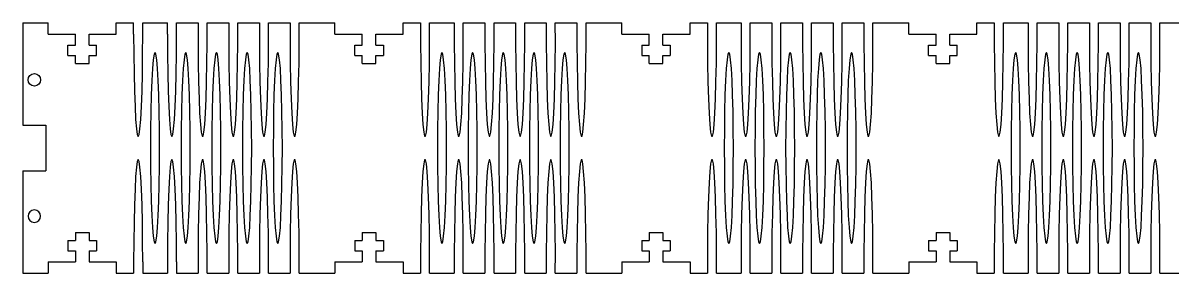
# Model space of a CAD drawing. Extents: x -3.8 to 21.7, y 14.6 to 17.3.
# Drawn here: x -3.8 to 8.82, y 14.56 to 17.31 of the extents above; entities that cross this region are included whole.
import ezdxf

# ---------------------------------------------------------------- set-up
doc = ezdxf.new("R2010")
doc.units = 0
doc.layers.add('VISIBLE', color=7, linetype='CONTINUOUS')

msp = doc.modelspace()

# ---------------------------------------------------------------- linework, layer by layer
at = {"layer": 'VISIBLE'}
for p, q in [((-3.797, 17.312, 0.125), (-3.522, 17.312, 0.125)), ((-3.797, 17.312, 0.125), (-3.797, 16.187, 0.125)), ((-3.522, 17.187, 0.125), (-3.522, 17.312, 0.125)), ((-2.772, 17.312, 0.125), (-2.582, 17.312, 0.125)), ((-2.772, 17.187, 0.125), (-2.772, 17.312, 0.125)), ((-2.582, 17.187, 0.125), (-2.582, 17.312, 0.125)), ((-2.482, 17.312, 0.125), (-2.212, 17.312, 0.125)), ((-2.482, 17.187, 0.125), (-2.482, 17.312, 0.125)), ((-2.212, 17.187, 0.125), (-2.212, 17.312, 0.125)), ((-2.112, 17.312, 0.125), (-1.875, 17.312, 0.125)), ((-2.112, 17.187, 0.125), (-2.112, 17.312, 0.125)), ((-1.775, 17.312, 0.125), (-1.538, 17.312, 0.125)), ((-1.438, 17.312, 0.125), (-1.201, 17.312, 0.125)), ((-1.102, 17.312, 0.125), (-0.864, 17.312, 0.125)), ((-0.765, 17.312, 0.125), (-0.372, 17.312, 0.125)), ((-0.372, 17.187, 0.125), (-0.372, 17.312, 0.125)), ((0.378, 17.312, 0.125), (0.568, 17.312, 0.125)), ((0.378, 17.187, 0.125), (0.378, 17.312, 0.125)), ((0.668, 17.312, 0.125), (0.938, 17.312, 0.125)), ((1.038, 17.312, 0.125), (1.275, 17.312, 0.125)), ((1.375, 17.312, 0.125), (1.612, 17.312, 0.125)), ((1.712, 17.312, 0.125), (1.949, 17.312, 0.125)), ((2.048, 17.312, 0.125), (2.286, 17.312, 0.125)), ((2.385, 17.312, 0.125), (2.778, 17.312, 0.125)), ((2.778, 17.187, 0.125), (2.778, 17.312, 0.125)), ((3.528, 17.312, 0.125), (3.718, 17.312, 0.125)), ((3.528, 17.187, 0.125), (3.528, 17.312, 0.125)), ((3.818, 17.312, 0.125), (4.088, 17.312, 0.125)), ((4.188, 17.312, 0.125), (4.425, 17.312, 0.125)), ((4.525, 17.312, 0.125), (4.762, 17.312, 0.125)), ((4.862, 17.312, 0.125), (5.099, 17.312, 0.125)), ((5.198, 17.312, 0.125), (5.436, 17.312, 0.125)), ((5.535, 17.312, 0.125), (5.928, 17.312, 0.125)), ((5.928, 17.187, 0.125), (5.928, 17.312, 0.125)), ((6.678, 17.312, 0.125), (6.868, 17.312, 0.125)), ((6.678, 17.187, 0.125), (6.678, 17.312, 0.125)), ((6.968, 17.312, 0.125), (7.238, 17.312, 0.125)), ((7.338, 17.312, 0.125), (7.575, 17.312, 0.125)), ((7.675, 17.312, 0.125), (7.912, 17.312, 0.125)), ((8.012, 17.312, 0.125), (8.249, 17.312, 0.125)), ((8.348, 17.312, 0.125), (8.586, 17.312, 0.125)), ((8.685, 17.312, 0.125), (9.078, 17.312, 0.125)), ((-3.522, 17.187, 0.125), (-3.222, 17.187, 0.125)), ((-3.222, 17.067, 0.125), (-3.222, 17.187, 0.125)), ((-3.072, 17.187, 0.125), (-2.772, 17.187, 0.125)), ((-3.072, 17.067, 0.125), (-3.072, 17.187, 0.125)), ((-0.372, 17.187, 0.125), (-0.072, 17.187, 0.125)), ((-0.072, 17.067, 0.125), (-0.072, 17.187, 0.125)), ((0.078, 17.187, 0.125), (0.378, 17.187, 0.125)), ((0.078, 17.067, 0.125), (0.078, 17.187, 0.125)), ((2.778, 17.187, 0.125), (3.078, 17.187, 0.125)), ((3.078, 17.067, 0.125), (3.078, 17.187, 0.125)), ((3.228, 17.187, 0.125), (3.528, 17.187, 0.125)), ((3.228, 17.067, 0.125), (3.228, 17.187, 0.125)), ((5.928, 17.187, 0.125), (6.228, 17.187, 0.125)), ((6.228, 17.067, 0.125), (6.228, 17.187, 0.125)), ((6.378, 17.187, 0.125), (6.678, 17.187, 0.125)), ((6.378, 17.067, 0.125), (6.378, 17.187, 0.125)), ((-3.303, 16.953, 0.125), (-3.303, 17.067, 0.125)), ((-3.303, 17.067, 0.125), (-3.222, 17.067, 0.125)), ((-3.072, 17.067, 0.125), (-2.99, 17.067, 0.125)), ((-2.99, 16.953, 0.125), (-2.99, 17.067, 0.125)), ((-0.153, 16.953, 0.125), (-0.153, 17.067, 0.125)), ((-0.153, 17.067, 0.125), (-0.072, 17.067, 0.125)), ((0.078, 17.067, 0.125), (0.16, 17.067, 0.125)), ((0.16, 17.067, 0.125), (0.16, 16.953, 0.125)), ((2.997, 17.067, 0.125), (2.997, 16.953, 0.125)), ((2.997, 17.067, 0.125), (3.078, 17.067, 0.125)), ((3.228, 17.067, 0.125), (3.31, 17.067, 0.125)), ((3.31, 17.067, 0.125), (3.31, 16.953, 0.125)), ((6.147, 16.953, 0.125), (6.147, 17.067, 0.125)), ((6.147, 17.067, 0.125), (6.228, 17.067, 0.125)), ((6.378, 17.067, 0.125), (6.46, 17.067, 0.125)), ((6.46, 16.953, 0.125), (6.46, 17.067, 0.125)), ((-3.303, 16.953, 0.125), (-3.222, 16.953, 0.125)), ((-3.222, 16.868, 0.125), (-3.222, 16.953, 0.125)), ((-3.072, 16.953, 0.125), (-2.99, 16.953, 0.125)), ((-3.072, 16.868, 0.125), (-3.072, 16.953, 0.125)), ((-0.153, 16.953, 0.125), (-0.072, 16.953, 0.125)), ((-0.072, 16.868, 0.125), (-0.072, 16.953, 0.125)), ((0.078, 16.953, 0.125), (0.16, 16.953, 0.125)), ((0.078, 16.868, 0.125), (0.078, 16.953, 0.125)), ((2.997, 16.953, 0.125), (3.078, 16.953, 0.125)), ((3.078, 16.868, 0.125), (3.078, 16.953, 0.125)), ((3.228, 16.953, 0.125), (3.31, 16.953, 0.125)), ((3.228, 16.868, 0.125), (3.228, 16.953, 0.125)), ((6.147, 16.953, 0.125), (6.228, 16.953, 0.125)), ((6.228, 16.868, 0.125), (6.228, 16.953, 0.125)), ((6.378, 16.953, 0.125), (6.46, 16.953, 0.125)), ((6.378, 16.868, 0.125), (6.378, 16.953, 0.125)), ((-3.222, 16.868, 0.125), (-3.072, 16.868, 0.125)), ((-0.072, 16.868, 0.125), (0.078, 16.868, 0.125)), ((3.078, 16.868, 0.125), (3.228, 16.868, 0.125)), ((6.228, 16.868, 0.125), (6.378, 16.868, 0.125)), ((-3.797, 16.187, 0.125), (-3.547, 16.187, 0.125)), ((-3.547, 16.187, 0.125), (-3.547, 15.687, 0.125)), ((-3.797, 15.687, 0.125), (-3.547, 15.687, 0.125)), ((-3.797, 15.687, 0.125), (-3.797, 14.562, 0.125)), ((-3.303, 14.921, 0.125), (-3.303, 14.807, 0.125)), ((-3.303, 14.921, 0.125), (-3.222, 14.921, 0.125)), ((-3.222, 15.007, 0.125), (-3.222, 14.921, 0.125)), ((-3.222, 15.007, 0.125), (-3.072, 15.007, 0.125)), ((-3.072, 15.007, 0.125), (-3.072, 14.921, 0.125)), ((-3.072, 14.921, 0.125), (-2.99, 14.921, 0.125)), ((-2.99, 14.921, 0.125), (-2.99, 14.807, 0.125)), ((-0.153, 14.921, 0.125), (-0.153, 14.807, 0.125)), ((-0.153, 14.921, 0.125), (-0.072, 14.921, 0.125)), ((-0.072, 15.007, 0.125), (-0.072, 14.921, 0.125)), ((-0.072, 15.007, 0.125), (0.078, 15.007, 0.125)), ((0.078, 15.007, 0.125), (0.078, 14.921, 0.125)), ((0.078, 14.921, 0.125), (0.16, 14.921, 0.125)), ((0.16, 14.921, 0.125), (0.16, 14.807, 0.125)), ((2.997, 14.921, 0.125), (2.997, 14.807, 0.125)), ((2.997, 14.921, 0.125), (3.078, 14.921, 0.125)), ((3.078, 15.007, 0.125), (3.078, 14.921, 0.125)), ((3.078, 15.007, 0.125), (3.228, 15.007, 0.125)), ((3.228, 15.007, 0.125), (3.228, 14.921, 0.125)), ((3.228, 14.921, 0.125), (3.31, 14.921, 0.125)), ((3.31, 14.921, 0.125), (3.31, 14.807, 0.125)), ((6.147, 14.921, 0.125), (6.147, 14.807, 0.125)), ((6.147, 14.921, 0.125), (6.228, 14.921, 0.125)), ((6.228, 15.007, 0.125), (6.228, 14.921, 0.125)), ((6.228, 15.007, 0.125), (6.378, 15.007, 0.125)), ((6.378, 15.007, 0.125), (6.378, 14.921, 0.125)), ((6.378, 14.921, 0.125), (6.46, 14.921, 0.125)), ((6.46, 14.921, 0.125), (6.46, 14.807, 0.125)), ((-3.303, 14.807, 0.125), (-3.222, 14.807, 0.125)), ((-3.222, 14.807, 0.125), (-3.222, 14.687, 0.125)), ((-3.072, 14.807, 0.125), (-2.99, 14.807, 0.125)), ((-3.072, 14.807, 0.125), (-3.072, 14.687, 0.125)), ((-0.153, 14.807, 0.125), (-0.072, 14.807, 0.125)), ((-0.072, 14.807, 0.125), (-0.072, 14.687, 0.125)), ((0.078, 14.807, 0.125), (0.16, 14.807, 0.125)), ((0.078, 14.807, 0.125), (0.078, 14.687, 0.125)), ((2.997, 14.807, 0.125), (3.078, 14.807, 0.125)), ((3.078, 14.807, 0.125), (3.078, 14.687, 0.125)), ((3.228, 14.807, 0.125), (3.31, 14.807, 0.125)), ((3.228, 14.807, 0.125), (3.228, 14.687, 0.125)), ((6.147, 14.807, 0.125), (6.228, 14.807, 0.125)), ((6.228, 14.807, 0.125), (6.228, 14.687, 0.125)), ((6.378, 14.807, 0.125), (6.46, 14.807, 0.125)), ((6.378, 14.807, 0.125), (6.378, 14.687, 0.125)), ((-3.522, 14.687, 0.125), (-3.522, 14.562, 0.125)), ((-3.522, 14.687, 0.125), (-3.222, 14.687, 0.125)), ((-3.072, 14.687, 0.125), (-2.772, 14.687, 0.125)), ((-2.772, 14.687, 0.125), (-2.772, 14.562, 0.125)), ((-2.582, 14.687, 0.125), (-2.582, 14.562, 0.125)), ((-2.482, 14.687, 0.125), (-2.482, 14.562, 0.125)), ((-2.212, 14.687, 0.125), (-2.212, 14.562, 0.125)), ((-2.112, 14.687, 0.125), (-2.112, 14.562, 0.125)), ((-0.372, 14.687, 0.125), (-0.372, 14.562, 0.125)), ((-0.372, 14.687, 0.125), (-0.072, 14.687, 0.125)), ((0.078, 14.687, 0.125), (0.378, 14.687, 0.125)), ((0.378, 14.687, 0.125), (0.378, 14.562, 0.125)), ((2.778, 14.687, 0.125), (2.778, 14.562, 0.125)), ((2.778, 14.687, 0.125), (3.078, 14.687, 0.125)), ((3.228, 14.687, 0.125), (3.528, 14.687, 0.125)), ((3.528, 14.687, 0.125), (3.528, 14.562, 0.125)), ((5.928, 14.687, 0.125), (5.928, 14.562, 0.125)), ((5.928, 14.687, 0.125), (6.228, 14.687, 0.125)), ((6.378, 14.687, 0.125), (6.678, 14.687, 0.125)), ((6.678, 14.687, 0.125), (6.678, 14.562, 0.125)), ((-3.797, 14.562, 0.125), (-3.522, 14.562, 0.125)), ((-2.772, 14.562, 0.125), (-2.582, 14.562, 0.125)), ((-2.482, 14.562, 0.125), (-2.212, 14.562, 0.125)), ((-2.112, 14.562, 0.125), (-1.875, 14.562, 0.125)), ((-1.775, 14.562, 0.125), (-1.538, 14.562, 0.125)), ((-1.438, 14.562, 0.125), (-1.201, 14.562, 0.125)), ((-1.102, 14.562, 0.125), (-0.864, 14.562, 0.125)), ((-0.765, 14.562, 0.125), (-0.372, 14.562, 0.125)), ((0.378, 14.562, 0.125), (0.568, 14.562, 0.125)), ((0.668, 14.562, 0.125), (0.938, 14.562, 0.125)), ((1.038, 14.562, 0.125), (1.275, 14.562, 0.125)), ((1.375, 14.562, 0.125), (1.612, 14.562, 0.125)), ((1.712, 14.562, 0.125), (1.949, 14.562, 0.125)), ((2.048, 14.562, 0.125), (2.286, 14.562, 0.125)), ((2.385, 14.562, 0.125), (2.778, 14.562, 0.125)), ((3.528, 14.562, 0.125), (3.718, 14.562, 0.125)), ((3.818, 14.562, 0.125), (4.088, 14.562, 0.125)), ((4.188, 14.562, 0.125), (4.425, 14.562, 0.125)), ((4.525, 14.562, 0.125), (4.762, 14.562, 0.125)), ((4.862, 14.562, 0.125), (5.099, 14.562, 0.125)), ((5.198, 14.562, 0.125), (5.436, 14.562, 0.125)), ((5.535, 14.562, 0.125), (5.928, 14.562, 0.125)), ((6.678, 14.562, 0.125), (6.868, 14.562, 0.125)), ((6.968, 14.562, 0.125), (7.238, 14.562, 0.125)), ((7.338, 14.562, 0.125), (7.575, 14.562, 0.125)), ((7.675, 14.562, 0.125), (7.912, 14.562, 0.125)), ((8.012, 14.562, 0.125), (8.249, 14.562, 0.125)), ((8.348, 14.562, 0.125), (8.586, 14.562, 0.125)), ((8.685, 14.562, 0.125), (9.078, 14.562, 0.125))]:
    msp.add_line(p, q, dxfattribs=at)
for points in [[(-1.875, 17.312), (-1.875, 17.09), (-1.873, 16.871), (-1.869, 16.665), (-1.864, 16.479), (-1.857, 16.321), (-1.849, 16.197), (-1.84, 16.111), (-1.83, 16.068), (-1.82, 16.068), (-1.81, 16.111), (-1.801, 16.197), (-1.793, 16.321), (-1.786, 16.479), (-1.781, 16.665), (-1.777, 16.871), (-1.775, 17.09), (-1.775, 17.312)], [(-1.538, 17.312), (-1.538, 17.09), (-1.536, 16.871), (-1.532, 16.665), (-1.527, 16.479), (-1.52, 16.321), (-1.512, 16.197), (-1.503, 16.111), (-1.493, 16.068), (-1.483, 16.068), (-1.473, 16.111), (-1.464, 16.197), (-1.456, 16.321), (-1.449, 16.479), (-1.444, 16.665), (-1.44, 16.871), (-1.438, 17.09), (-1.438, 17.312)], [(-1.201, 17.312), (-1.201, 17.09), (-1.199, 16.871), (-1.195, 16.665), (-1.19, 16.479), (-1.183, 16.321), (-1.175, 16.197), (-1.166, 16.111), (-1.156, 16.068), (-1.146, 16.068), (-1.137, 16.111), (-1.127, 16.197), (-1.119, 16.321), (-1.112, 16.479), (-1.107, 16.665), (-1.103, 16.871), (-1.101, 17.09), (-1.102, 17.312)], [(-0.864, 17.312), (-0.864, 17.09), (-0.862, 16.871), (-0.859, 16.665), (-0.853, 16.479), (-0.846, 16.321), (-0.838, 16.197), (-0.829, 16.111), (-0.819, 16.068), (-0.809, 16.068), (-0.8, 16.111), (-0.791, 16.197), (-0.782, 16.321), (-0.775, 16.479), (-0.77, 16.665), (-0.766, 16.871), (-0.764, 17.09), (-0.765, 17.312)], [(0.568, 17.312), (0.568, 17.09), (0.57, 16.871), (0.574, 16.665), (0.579, 16.479), (0.586, 16.321), (0.594, 16.197), (0.603, 16.111), (0.613, 16.068), (0.623, 16.068), (0.633, 16.111), (0.642, 16.197), (0.65, 16.321), (0.657, 16.479), (0.662, 16.665), (0.666, 16.871), (0.668, 17.09), (0.668, 17.312)], [(0.938, 17.312), (0.938, 17.09), (0.94, 16.871), (0.944, 16.665), (0.949, 16.479), (0.956, 16.321), (0.964, 16.197), (0.973, 16.111), (0.983, 16.068), (0.993, 16.068), (1.003, 16.111), (1.012, 16.197), (1.02, 16.321), (1.027, 16.479), (1.032, 16.665), (1.036, 16.871), (1.038, 17.09), (1.038, 17.312)], [(1.275, 17.312), (1.275, 17.09), (1.277, 16.871), (1.281, 16.665), (1.286, 16.479), (1.293, 16.321), (1.301, 16.197), (1.31, 16.111), (1.32, 16.068), (1.33, 16.068), (1.34, 16.111), (1.349, 16.197), (1.357, 16.321), (1.364, 16.479), (1.369, 16.665), (1.373, 16.871), (1.375, 17.09), (1.375, 17.312)], [(1.612, 17.312), (1.612, 17.09), (1.614, 16.871), (1.618, 16.665), (1.623, 16.479), (1.63, 16.321), (1.638, 16.197), (1.647, 16.111), (1.657, 16.068), (1.667, 16.068), (1.677, 16.111), (1.686, 16.197), (1.694, 16.321), (1.701, 16.479), (1.706, 16.665), (1.71, 16.871), (1.712, 17.09), (1.712, 17.312)], [(1.949, 17.312), (1.949, 17.09), (1.951, 16.871), (1.955, 16.665), (1.96, 16.479), (1.967, 16.321), (1.975, 16.197), (1.984, 16.111), (1.994, 16.068), (2.004, 16.068), (2.013, 16.111), (2.023, 16.197), (2.031, 16.321), (2.038, 16.479), (2.043, 16.665), (2.047, 16.871), (2.049, 17.09), (2.048, 17.312)], [(2.286, 17.312), (2.286, 17.09), (2.288, 16.871), (2.291, 16.665), (2.297, 16.479), (2.304, 16.321), (2.312, 16.197), (2.321, 16.111), (2.331, 16.068), (2.341, 16.068), (2.35, 16.111), (2.359, 16.197), (2.368, 16.321), (2.375, 16.479), (2.38, 16.665), (2.384, 16.871), (2.386, 17.09), (2.385, 17.312)], [(3.718, 17.312), (3.718, 17.09), (3.72, 16.871), (3.724, 16.665), (3.729, 16.479), (3.736, 16.321), (3.744, 16.197), (3.753, 16.111), (3.763, 16.068), (3.773, 16.068), (3.783, 16.111), (3.792, 16.197), (3.8, 16.321), (3.807, 16.479), (3.812, 16.665), (3.816, 16.871), (3.818, 17.09), (3.818, 17.312)], [(4.088, 17.312), (4.088, 17.09), (4.09, 16.871), (4.094, 16.665), (4.099, 16.479), (4.106, 16.321), (4.114, 16.197), (4.123, 16.111), (4.133, 16.068), (4.143, 16.068), (4.153, 16.111), (4.162, 16.197), (4.17, 16.321), (4.177, 16.479), (4.182, 16.665), (4.186, 16.871), (4.188, 17.09), (4.188, 17.312)], [(4.425, 17.312), (4.425, 17.09), (4.427, 16.871), (4.431, 16.665), (4.436, 16.479), (4.443, 16.321), (4.451, 16.197), (4.46, 16.111), (4.47, 16.068), (4.48, 16.068), (4.49, 16.111), (4.499, 16.197), (4.507, 16.321), (4.514, 16.479), (4.519, 16.665), (4.523, 16.871), (4.525, 17.09), (4.525, 17.312)], [(4.762, 17.312), (4.762, 17.09), (4.764, 16.871), (4.768, 16.665), (4.773, 16.479), (4.78, 16.321), (4.788, 16.197), (4.797, 16.111), (4.807, 16.068), (4.817, 16.068), (4.827, 16.111), (4.836, 16.197), (4.844, 16.321), (4.851, 16.479), (4.856, 16.665), (4.86, 16.871), (4.862, 17.09), (4.862, 17.312)], [(5.099, 17.312), (5.099, 17.09), (5.101, 16.871), (5.105, 16.665), (5.11, 16.479), (5.117, 16.321), (5.125, 16.197), (5.134, 16.111), (5.144, 16.068), (5.154, 16.068), (5.163, 16.111), (5.173, 16.197), (5.181, 16.321), (5.188, 16.479), (5.193, 16.665), (5.197, 16.871), (5.199, 17.09), (5.198, 17.312)], [(5.436, 17.312), (5.436, 17.09), (5.438, 16.871), (5.441, 16.665), (5.447, 16.479), (5.454, 16.321), (5.462, 16.197), (5.471, 16.111), (5.481, 16.068), (5.491, 16.068), (5.5, 16.111), (5.509, 16.197), (5.518, 16.321), (5.525, 16.479), (5.53, 16.665), (5.534, 16.871), (5.536, 17.09), (5.535, 17.312)], [(6.868, 17.312), (6.868, 17.09), (6.87, 16.871), (6.874, 16.665), (6.879, 16.479), (6.886, 16.321), (6.894, 16.197), (6.903, 16.111), (6.913, 16.068), (6.923, 16.068), (6.933, 16.111), (6.942, 16.197), (6.95, 16.321), (6.957, 16.479), (6.962, 16.665), (6.966, 16.871), (6.968, 17.09), (6.968, 17.312)], [(7.238, 17.312), (7.238, 17.09), (7.24, 16.871), (7.244, 16.665), (7.249, 16.479), (7.256, 16.321), (7.264, 16.197), (7.273, 16.111), (7.283, 16.068), (7.293, 16.068), (7.303, 16.111), (7.312, 16.197), (7.32, 16.321), (7.327, 16.479), (7.332, 16.665), (7.336, 16.871), (7.338, 17.09), (7.338, 17.312)], [(7.575, 17.312), (7.575, 17.09), (7.577, 16.871), (7.581, 16.665), (7.586, 16.479), (7.593, 16.321), (7.601, 16.197), (7.61, 16.111), (7.62, 16.068), (7.63, 16.068), (7.64, 16.111), (7.649, 16.197), (7.657, 16.321), (7.664, 16.479), (7.669, 16.665), (7.673, 16.871), (7.675, 17.09), (7.675, 17.312)], [(7.912, 17.312), (7.912, 17.09), (7.914, 16.871), (7.918, 16.665), (7.923, 16.479), (7.93, 16.321), (7.938, 16.197), (7.947, 16.111), (7.957, 16.068), (7.967, 16.068), (7.977, 16.111), (7.986, 16.197), (7.994, 16.321), (8.001, 16.479), (8.006, 16.665), (8.01, 16.871), (8.012, 17.09), (8.012, 17.312)], [(8.249, 17.312), (8.249, 17.09), (8.251, 16.871), (8.255, 16.665), (8.26, 16.479), (8.267, 16.321), (8.275, 16.197), (8.284, 16.111), (8.294, 16.068), (8.304, 16.068), (8.313, 16.111), (8.323, 16.197), (8.331, 16.321), (8.338, 16.479), (8.343, 16.665), (8.347, 16.871), (8.349, 17.09), (8.348, 17.312)], [(8.586, 17.312), (8.586, 17.09), (8.588, 16.871), (8.591, 16.665), (8.597, 16.479), (8.604, 16.321), (8.612, 16.197), (8.621, 16.111), (8.631, 16.068), (8.641, 16.068), (8.65, 16.111), (8.659, 16.197), (8.668, 16.321), (8.675, 16.479), (8.68, 16.665), (8.684, 16.871), (8.686, 17.09), (8.685, 17.312)], [(-2.582, 17.187), (-2.581, 16.968), (-2.578, 16.757), (-2.574, 16.562), (-2.567, 16.392), (-2.56, 16.252), (-2.551, 16.148), (-2.542, 16.084), (-2.532, 16.062), (-2.522, 16.084), (-2.513, 16.148), (-2.504, 16.252), (-2.497, 16.392), (-2.49, 16.562), (-2.486, 16.757), (-2.483, 16.968), (-2.482, 17.187)], [(-2.212, 17.187), (-2.211, 16.968), (-2.208, 16.757), (-2.204, 16.562), (-2.197, 16.392), (-2.19, 16.252), (-2.181, 16.148), (-2.172, 16.084), (-2.162, 16.062), (-2.152, 16.084), (-2.143, 16.148), (-2.134, 16.252), (-2.127, 16.392), (-2.12, 16.562), (-2.116, 16.757), (-2.113, 16.968), (-2.112, 17.187)], [(-2.482, 14.687), (-2.483, 14.907), (-2.486, 15.118), (-2.49, 15.312), (-2.497, 15.483), (-2.504, 15.622), (-2.513, 15.726), (-2.522, 15.79), (-2.532, 15.812), (-2.542, 15.79), (-2.551, 15.726), (-2.56, 15.622), (-2.567, 15.483), (-2.574, 15.312), (-2.578, 15.118), (-2.581, 14.907), (-2.582, 14.687)], [(-2.112, 14.687), (-2.113, 14.907), (-2.116, 15.118), (-2.12, 15.312), (-2.127, 15.483), (-2.134, 15.622), (-2.143, 15.726), (-2.152, 15.79), (-2.162, 15.812), (-2.172, 15.79), (-2.181, 15.726), (-2.19, 15.622), (-2.197, 15.483), (-2.204, 15.312), (-2.208, 15.118), (-2.211, 14.907), (-2.212, 14.687)], [(-1.775, 14.562), (-1.775, 14.784), (-1.777, 15.003), (-1.781, 15.209), (-1.786, 15.395), (-1.793, 15.553), (-1.801, 15.677), (-1.81, 15.763), (-1.82, 15.807), (-1.83, 15.807), (-1.84, 15.763), (-1.849, 15.677), (-1.857, 15.553), (-1.864, 15.395), (-1.869, 15.209), (-1.873, 15.003), (-1.875, 14.784), (-1.875, 14.562)], [(-1.438, 14.562), (-1.438, 14.784), (-1.44, 15.003), (-1.444, 15.209), (-1.449, 15.395), (-1.456, 15.553), (-1.464, 15.677), (-1.473, 15.763), (-1.483, 15.807), (-1.493, 15.807), (-1.503, 15.763), (-1.512, 15.677), (-1.52, 15.553), (-1.527, 15.395), (-1.532, 15.209), (-1.536, 15.003), (-1.538, 14.784), (-1.538, 14.562)], [(-1.102, 14.562), (-1.101, 14.784), (-1.103, 15.003), (-1.107, 15.209), (-1.112, 15.395), (-1.119, 15.553), (-1.127, 15.677), (-1.137, 15.763), (-1.146, 15.807), (-1.156, 15.807), (-1.166, 15.763), (-1.175, 15.677), (-1.183, 15.553), (-1.19, 15.395), (-1.195, 15.209), (-1.199, 15.003), (-1.201, 14.784), (-1.201, 14.562)], [(-0.765, 14.562), (-0.764, 14.784), (-0.766, 15.003), (-0.77, 15.209), (-0.775, 15.395), (-0.782, 15.553), (-0.791, 15.677), (-0.8, 15.763), (-0.809, 15.807), (-0.819, 15.807), (-0.829, 15.763), (-0.838, 15.677), (-0.846, 15.553), (-0.853, 15.395), (-0.859, 15.209), (-0.862, 15.003), (-0.864, 14.784), (-0.864, 14.562)], [(0.668, 14.562), (0.668, 14.784), (0.666, 15.003), (0.662, 15.209), (0.657, 15.395), (0.65, 15.553), (0.642, 15.677), (0.633, 15.763), (0.623, 15.807), (0.613, 15.807), (0.603, 15.763), (0.594, 15.677), (0.586, 15.553), (0.579, 15.395), (0.574, 15.209), (0.57, 15.003), (0.568, 14.784), (0.568, 14.562)], [(1.038, 14.562), (1.038, 14.784), (1.036, 15.003), (1.032, 15.209), (1.027, 15.395), (1.02, 15.553), (1.012, 15.677), (1.003, 15.763), (0.993, 15.807), (0.983, 15.807), (0.973, 15.763), (0.964, 15.677), (0.956, 15.553), (0.949, 15.395), (0.944, 15.209), (0.94, 15.003), (0.938, 14.784), (0.938, 14.562)], [(1.375, 14.562), (1.375, 14.784), (1.373, 15.003), (1.369, 15.209), (1.364, 15.395), (1.357, 15.553), (1.349, 15.677), (1.34, 15.763), (1.33, 15.807), (1.32, 15.807), (1.31, 15.763), (1.301, 15.677), (1.293, 15.553), (1.286, 15.395), (1.281, 15.209), (1.277, 15.003), (1.275, 14.784), (1.275, 14.562)], [(1.712, 14.562), (1.712, 14.784), (1.71, 15.003), (1.706, 15.209), (1.701, 15.395), (1.694, 15.553), (1.686, 15.677), (1.677, 15.763), (1.667, 15.807), (1.657, 15.807), (1.647, 15.763), (1.638, 15.677), (1.63, 15.553), (1.623, 15.395), (1.618, 15.209), (1.614, 15.003), (1.612, 14.784), (1.612, 14.562)], [(2.048, 14.562), (2.049, 14.784), (2.047, 15.003), (2.043, 15.209), (2.038, 15.395), (2.031, 15.553), (2.023, 15.677), (2.013, 15.763), (2.004, 15.807), (1.994, 15.807), (1.984, 15.763), (1.975, 15.677), (1.967, 15.553), (1.96, 15.395), (1.955, 15.209), (1.951, 15.003), (1.949, 14.784), (1.949, 14.562)], [(2.385, 14.562), (2.386, 14.784), (2.384, 15.003), (2.38, 15.209), (2.375, 15.395), (2.368, 15.553), (2.359, 15.677), (2.35, 15.763), (2.341, 15.807), (2.331, 15.807), (2.321, 15.763), (2.312, 15.677), (2.304, 15.553), (2.297, 15.395), (2.291, 15.209), (2.288, 15.003), (2.286, 14.784), (2.286, 14.562)], [(3.818, 14.562), (3.818, 14.784), (3.816, 15.003), (3.812, 15.209), (3.807, 15.395), (3.8, 15.553), (3.792, 15.677), (3.783, 15.763), (3.773, 15.807), (3.763, 15.807), (3.753, 15.763), (3.744, 15.677), (3.736, 15.553), (3.729, 15.395), (3.724, 15.209), (3.72, 15.003), (3.718, 14.784), (3.718, 14.562)], [(4.188, 14.562), (4.188, 14.784), (4.186, 15.003), (4.182, 15.209), (4.177, 15.395), (4.17, 15.553), (4.162, 15.677), (4.153, 15.763), (4.143, 15.807), (4.133, 15.807), (4.123, 15.763), (4.114, 15.677), (4.106, 15.553), (4.099, 15.395), (4.094, 15.209), (4.09, 15.003), (4.088, 14.784), (4.088, 14.562)], [(4.525, 14.562), (4.525, 14.784), (4.523, 15.003), (4.519, 15.209), (4.514, 15.395), (4.507, 15.553), (4.499, 15.677), (4.49, 15.763), (4.48, 15.807), (4.47, 15.807), (4.46, 15.763), (4.451, 15.677), (4.443, 15.553), (4.436, 15.395), (4.431, 15.209), (4.427, 15.003), (4.425, 14.784), (4.425, 14.562)], [(4.862, 14.562), (4.862, 14.784), (4.86, 15.003), (4.856, 15.209), (4.851, 15.395), (4.844, 15.553), (4.836, 15.677), (4.827, 15.763), (4.817, 15.807), (4.807, 15.807), (4.797, 15.763), (4.788, 15.677), (4.78, 15.553), (4.773, 15.395), (4.768, 15.209), (4.764, 15.003), (4.762, 14.784), (4.762, 14.562)], [(5.198, 14.562), (5.199, 14.784), (5.197, 15.003), (5.193, 15.209), (5.188, 15.395), (5.181, 15.553), (5.173, 15.677), (5.163, 15.763), (5.154, 15.807), (5.144, 15.807), (5.134, 15.763), (5.125, 15.677), (5.117, 15.553), (5.11, 15.395), (5.105, 15.209), (5.101, 15.003), (5.099, 14.784), (5.099, 14.562)], [(5.535, 14.562), (5.536, 14.784), (5.534, 15.003), (5.53, 15.209), (5.525, 15.395), (5.518, 15.553), (5.509, 15.677), (5.5, 15.763), (5.491, 15.807), (5.481, 15.807), (5.471, 15.763), (5.462, 15.677), (5.454, 15.553), (5.447, 15.395), (5.441, 15.209), (5.438, 15.003), (5.436, 14.784), (5.436, 14.562)], [(6.968, 14.562), (6.968, 14.784), (6.966, 15.003), (6.962, 15.209), (6.957, 15.395), (6.95, 15.553), (6.942, 15.677), (6.933, 15.763), (6.923, 15.807), (6.913, 15.807), (6.903, 15.763), (6.894, 15.677), (6.886, 15.553), (6.879, 15.395), (6.874, 15.209), (6.87, 15.003), (6.868, 14.784), (6.868, 14.562)], [(7.338, 14.562), (7.338, 14.784), (7.336, 15.003), (7.332, 15.209), (7.327, 15.395), (7.32, 15.553), (7.312, 15.677), (7.303, 15.763), (7.293, 15.807), (7.283, 15.807), (7.273, 15.763), (7.264, 15.677), (7.256, 15.553), (7.249, 15.395), (7.244, 15.209), (7.24, 15.003), (7.238, 14.784), (7.238, 14.562)], [(7.675, 14.562), (7.675, 14.784), (7.673, 15.003), (7.669, 15.209), (7.664, 15.395), (7.657, 15.553), (7.649, 15.677), (7.64, 15.763), (7.63, 15.807), (7.62, 15.807), (7.61, 15.763), (7.601, 15.677), (7.593, 15.553), (7.586, 15.395), (7.581, 15.209), (7.577, 15.003), (7.575, 14.784), (7.575, 14.562)], [(8.012, 14.562), (8.012, 14.784), (8.01, 15.003), (8.006, 15.209), (8.001, 15.395), (7.994, 15.553), (7.986, 15.677), (7.977, 15.763), (7.967, 15.807), (7.957, 15.807), (7.947, 15.763), (7.938, 15.677), (7.93, 15.553), (7.923, 15.395), (7.918, 15.209), (7.914, 15.003), (7.912, 14.784), (7.912, 14.562)], [(8.348, 14.562), (8.349, 14.784), (8.347, 15.003), (8.343, 15.209), (8.338, 15.395), (8.331, 15.553), (8.323, 15.677), (8.313, 15.763), (8.304, 15.807), (8.294, 15.807), (8.284, 15.763), (8.275, 15.677), (8.267, 15.553), (8.26, 15.395), (8.255, 15.209), (8.251, 15.003), (8.249, 14.784), (8.249, 14.562)], [(8.685, 14.562), (8.686, 14.784), (8.684, 15.003), (8.68, 15.209), (8.675, 15.395), (8.668, 15.553), (8.659, 15.677), (8.65, 15.763), (8.641, 15.807), (8.631, 15.807), (8.621, 15.763), (8.612, 15.677), (8.604, 15.553), (8.597, 15.395), (8.591, 15.209), (8.588, 15.003), (8.586, 14.784), (8.586, 14.562)]]:
    msp.add_lwpolyline(points, dxfattribs=at)
for points in [[(-2.347, 16.987), (-2.357, 16.967), (-2.366, 16.907), (-2.375, 16.81), (-2.382, 16.68), (-2.389, 16.52), (-2.393, 16.339), (-2.396, 16.142), (-2.397, 15.937), (-2.396, 15.732), (-2.393, 15.535), (-2.389, 15.354), (-2.382, 15.195), (-2.375, 15.064), (-2.366, 14.967), (-2.357, 14.907), (-2.347, 14.887), (-2.337, 14.907), (-2.328, 14.967), (-2.319, 15.064), (-2.312, 15.195), (-2.305, 15.354), (-2.301, 15.535), (-2.298, 15.732), (-2.297, 15.937), (-2.298, 16.142), (-2.301, 16.339), (-2.305, 16.52), (-2.312, 16.68), (-2.319, 16.81), (-2.328, 16.907), (-2.337, 16.967)], [(-2.01, 16.987), (-2.02, 16.967), (-2.029, 16.907), (-2.038, 16.81), (-2.045, 16.68), (-2.052, 16.52), (-2.056, 16.339), (-2.059, 16.142), (-2.06, 15.937), (-2.059, 15.732), (-2.056, 15.535), (-2.052, 15.354), (-2.045, 15.195), (-2.038, 15.064), (-2.029, 14.967), (-2.02, 14.907), (-2.01, 14.887), (-2, 14.907), (-1.991, 14.967), (-1.982, 15.064), (-1.975, 15.195), (-1.968, 15.354), (-1.964, 15.535), (-1.961, 15.732), (-1.96, 15.937), (-1.961, 16.142), (-1.964, 16.339), (-1.968, 16.52), (-1.975, 16.68), (-1.982, 16.81), (-1.991, 16.907), (-2, 16.967)], [(-1.673, 16.987), (-1.683, 16.967), (-1.692, 16.907), (-1.701, 16.81), (-1.708, 16.68), (-1.715, 16.52), (-1.719, 16.339), (-1.722, 16.142), (-1.723, 15.937), (-1.722, 15.732), (-1.719, 15.535), (-1.715, 15.354), (-1.708, 15.195), (-1.701, 15.064), (-1.692, 14.967), (-1.683, 14.907), (-1.673, 14.887), (-1.663, 14.907), (-1.654, 14.967), (-1.645, 15.064), (-1.638, 15.195), (-1.632, 15.354), (-1.627, 15.535), (-1.624, 15.732), (-1.623, 15.937), (-1.624, 16.142), (-1.627, 16.339), (-1.632, 16.52), (-1.638, 16.68), (-1.645, 16.81), (-1.654, 16.907), (-1.663, 16.967)], [(-1.336, 16.987), (-1.346, 16.967), (-1.355, 16.907), (-1.364, 16.81), (-1.372, 16.68), (-1.378, 16.52), (-1.382, 16.339), (-1.385, 16.142), (-1.386, 15.937), (-1.385, 15.732), (-1.382, 15.535), (-1.378, 15.354), (-1.372, 15.195), (-1.364, 15.064), (-1.355, 14.967), (-1.346, 14.907), (-1.336, 14.887), (-1.326, 14.907), (-1.317, 14.967), (-1.308, 15.064), (-1.301, 15.195), (-1.295, 15.354), (-1.29, 15.535), (-1.287, 15.732), (-1.286, 15.937), (-1.287, 16.142), (-1.29, 16.339), (-1.295, 16.52), (-1.301, 16.68), (-1.308, 16.81), (-1.317, 16.907), (-1.326, 16.967)], [(-0.999, 16.987), (-1.009, 16.967), (-1.018, 16.907), (-1.027, 16.81), (-1.035, 16.68), (-1.041, 16.52), (-1.045, 16.339), (-1.048, 16.142), (-1.049, 15.937), (-1.048, 15.732), (-1.045, 15.535), (-1.041, 15.354), (-1.035, 15.195), (-1.027, 15.064), (-1.018, 14.967), (-1.009, 14.907), (-0.999, 14.887), (-0.99, 14.907), (-0.98, 14.967), (-0.971, 15.064), (-0.964, 15.195), (-0.958, 15.354), (-0.953, 15.535), (-0.95, 15.732), (-0.949, 15.937), (-0.95, 16.142), (-0.953, 16.339), (-0.958, 16.52), (-0.964, 16.68), (-0.971, 16.81), (-0.98, 16.907), (-0.99, 16.967)], [(0.803, 16.987), (0.793, 16.967), (0.784, 16.907), (0.775, 16.81), (0.768, 16.68), (0.761, 16.52), (0.757, 16.339), (0.754, 16.142), (0.753, 15.937), (0.754, 15.732), (0.757, 15.535), (0.761, 15.354), (0.768, 15.195), (0.775, 15.064), (0.784, 14.967), (0.793, 14.907), (0.803, 14.887), (0.813, 14.907), (0.822, 14.967), (0.831, 15.064), (0.838, 15.195), (0.845, 15.354), (0.849, 15.535), (0.852, 15.732), (0.853, 15.937), (0.852, 16.142), (0.849, 16.339), (0.845, 16.52), (0.838, 16.68), (0.831, 16.81), (0.822, 16.907), (0.813, 16.967)], [(1.14, 16.987), (1.13, 16.967), (1.121, 16.907), (1.112, 16.81), (1.105, 16.68), (1.098, 16.52), (1.094, 16.339), (1.091, 16.142), (1.09, 15.937), (1.091, 15.732), (1.094, 15.535), (1.098, 15.354), (1.105, 15.195), (1.112, 15.064), (1.121, 14.967), (1.13, 14.907), (1.14, 14.887), (1.15, 14.907), (1.159, 14.967), (1.168, 15.064), (1.175, 15.195), (1.182, 15.354), (1.186, 15.535), (1.189, 15.732), (1.19, 15.937), (1.189, 16.142), (1.186, 16.339), (1.182, 16.52), (1.175, 16.68), (1.168, 16.81), (1.159, 16.907), (1.15, 16.967)], [(1.477, 16.987), (1.467, 16.967), (1.458, 16.907), (1.449, 16.81), (1.442, 16.68), (1.435, 16.52), (1.431, 16.339), (1.428, 16.142), (1.427, 15.937), (1.428, 15.732), (1.431, 15.535), (1.435, 15.354), (1.442, 15.195), (1.449, 15.064), (1.458, 14.967), (1.467, 14.907), (1.477, 14.887), (1.487, 14.907), (1.496, 14.967), (1.505, 15.064), (1.512, 15.195), (1.518, 15.354), (1.523, 15.535), (1.526, 15.732), (1.527, 15.937), (1.526, 16.142), (1.523, 16.339), (1.518, 16.52), (1.512, 16.68), (1.505, 16.81), (1.496, 16.907), (1.487, 16.967)], [(1.814, 16.987), (1.804, 16.967), (1.795, 16.907), (1.786, 16.81), (1.778, 16.68), (1.772, 16.52), (1.768, 16.339), (1.765, 16.142), (1.764, 15.937), (1.765, 15.732), (1.768, 15.535), (1.772, 15.354), (1.778, 15.195), (1.786, 15.064), (1.795, 14.967), (1.804, 14.907), (1.814, 14.887), (1.824, 14.907), (1.833, 14.967), (1.842, 15.064), (1.849, 15.195), (1.855, 15.354), (1.86, 15.535), (1.863, 15.732), (1.864, 15.937), (1.863, 16.142), (1.86, 16.339), (1.855, 16.52), (1.849, 16.68), (1.842, 16.81), (1.833, 16.907), (1.824, 16.967)], [(2.151, 16.987), (2.141, 16.967), (2.132, 16.907), (2.123, 16.81), (2.115, 16.68), (2.109, 16.52), (2.105, 16.339), (2.102, 16.142), (2.101, 15.937), (2.102, 15.732), (2.105, 15.535), (2.109, 15.354), (2.115, 15.195), (2.123, 15.064), (2.132, 14.967), (2.141, 14.907), (2.151, 14.887), (2.16, 14.907), (2.17, 14.967), (2.179, 15.064), (2.186, 15.195), (2.192, 15.354), (2.197, 15.535), (2.2, 15.732), (2.201, 15.937), (2.2, 16.142), (2.197, 16.339), (2.192, 16.52), (2.186, 16.68), (2.179, 16.81), (2.17, 16.907), (2.16, 16.967)], [(3.953, 16.987), (3.943, 16.967), (3.934, 16.907), (3.925, 16.81), (3.918, 16.68), (3.911, 16.52), (3.907, 16.339), (3.904, 16.142), (3.903, 15.937), (3.904, 15.732), (3.907, 15.535), (3.911, 15.354), (3.918, 15.195), (3.925, 15.064), (3.934, 14.967), (3.943, 14.907), (3.953, 14.887), (3.963, 14.907), (3.972, 14.967), (3.981, 15.064), (3.988, 15.195), (3.995, 15.354), (3.999, 15.535), (4.002, 15.732), (4.003, 15.937), (4.002, 16.142), (3.999, 16.339), (3.995, 16.52), (3.988, 16.68), (3.981, 16.81), (3.972, 16.907), (3.963, 16.967)], [(4.29, 16.987), (4.28, 16.967), (4.271, 16.907), (4.262, 16.81), (4.255, 16.68), (4.248, 16.52), (4.244, 16.339), (4.241, 16.142), (4.24, 15.937), (4.241, 15.732), (4.244, 15.535), (4.248, 15.354), (4.255, 15.195), (4.262, 15.064), (4.271, 14.967), (4.28, 14.907), (4.29, 14.887), (4.3, 14.907), (4.309, 14.967), (4.318, 15.064), (4.325, 15.195), (4.332, 15.354), (4.336, 15.535), (4.339, 15.732), (4.34, 15.937), (4.339, 16.142), (4.336, 16.339), (4.332, 16.52), (4.325, 16.68), (4.318, 16.81), (4.309, 16.907), (4.3, 16.967)], [(4.627, 16.987), (4.617, 16.967), (4.608, 16.907), (4.599, 16.81), (4.592, 16.68), (4.585, 16.52), (4.581, 16.339), (4.578, 16.142), (4.577, 15.937), (4.578, 15.732), (4.581, 15.535), (4.585, 15.354), (4.592, 15.195), (4.599, 15.064), (4.608, 14.967), (4.617, 14.907), (4.627, 14.887), (4.637, 14.907), (4.646, 14.967), (4.655, 15.064), (4.662, 15.195), (4.668, 15.354), (4.673, 15.535), (4.676, 15.732), (4.677, 15.937), (4.676, 16.142), (4.673, 16.339), (4.668, 16.52), (4.662, 16.68), (4.655, 16.81), (4.646, 16.907), (4.637, 16.967)], [(4.964, 16.987), (4.954, 16.967), (4.945, 16.907), (4.936, 16.81), (4.928, 16.68), (4.922, 16.52), (4.918, 16.339), (4.915, 16.142), (4.914, 15.937), (4.915, 15.732), (4.918, 15.535), (4.922, 15.354), (4.928, 15.195), (4.936, 15.064), (4.945, 14.967), (4.954, 14.907), (4.964, 14.887), (4.974, 14.907), (4.983, 14.967), (4.992, 15.064), (4.999, 15.195), (5.005, 15.354), (5.01, 15.535), (5.013, 15.732), (5.014, 15.937), (5.013, 16.142), (5.01, 16.339), (5.005, 16.52), (4.999, 16.68), (4.992, 16.81), (4.983, 16.907), (4.974, 16.967)], [(5.301, 16.987), (5.291, 16.967), (5.282, 16.907), (5.273, 16.81), (5.265, 16.68), (5.259, 16.52), (5.255, 16.339), (5.252, 16.142), (5.251, 15.937), (5.252, 15.732), (5.255, 15.535), (5.259, 15.354), (5.265, 15.195), (5.273, 15.064), (5.282, 14.967), (5.291, 14.907), (5.301, 14.887), (5.31, 14.907), (5.32, 14.967), (5.329, 15.064), (5.336, 15.195), (5.342, 15.354), (5.347, 15.535), (5.35, 15.732), (5.351, 15.937), (5.35, 16.142), (5.347, 16.339), (5.342, 16.52), (5.336, 16.68), (5.329, 16.81), (5.32, 16.907), (5.31, 16.967)], [(7.103, 16.987), (7.093, 16.967), (7.084, 16.907), (7.075, 16.81), (7.068, 16.68), (7.061, 16.52), (7.057, 16.339), (7.054, 16.142), (7.053, 15.937), (7.054, 15.732), (7.057, 15.535), (7.061, 15.354), (7.068, 15.195), (7.075, 15.064), (7.084, 14.967), (7.093, 14.907), (7.103, 14.887), (7.113, 14.907), (7.122, 14.967), (7.131, 15.064), (7.138, 15.195), (7.145, 15.354), (7.149, 15.535), (7.152, 15.732), (7.153, 15.937), (7.152, 16.142), (7.149, 16.339), (7.145, 16.52), (7.138, 16.68), (7.131, 16.81), (7.122, 16.907), (7.113, 16.967)], [(7.44, 16.987), (7.43, 16.967), (7.421, 16.907), (7.412, 16.81), (7.405, 16.68), (7.398, 16.52), (7.394, 16.339), (7.391, 16.142), (7.39, 15.937), (7.391, 15.732), (7.394, 15.535), (7.398, 15.354), (7.405, 15.195), (7.412, 15.064), (7.421, 14.967), (7.43, 14.907), (7.44, 14.887), (7.45, 14.907), (7.459, 14.967), (7.468, 15.064), (7.475, 15.195), (7.482, 15.354), (7.486, 15.535), (7.489, 15.732), (7.49, 15.937), (7.489, 16.142), (7.486, 16.339), (7.482, 16.52), (7.475, 16.68), (7.468, 16.81), (7.459, 16.907), (7.45, 16.967)], [(7.777, 16.987), (7.767, 16.967), (7.758, 16.907), (7.749, 16.81), (7.742, 16.68), (7.735, 16.52), (7.731, 16.339), (7.728, 16.142), (7.727, 15.937), (7.728, 15.732), (7.731, 15.535), (7.735, 15.354), (7.742, 15.195), (7.749, 15.064), (7.758, 14.967), (7.767, 14.907), (7.777, 14.887), (7.787, 14.907), (7.796, 14.967), (7.805, 15.064), (7.812, 15.195), (7.818, 15.354), (7.823, 15.535), (7.826, 15.732), (7.827, 15.937), (7.826, 16.142), (7.823, 16.339), (7.818, 16.52), (7.812, 16.68), (7.805, 16.81), (7.796, 16.907), (7.787, 16.967)], [(8.114, 16.987), (8.104, 16.967), (8.095, 16.907), (8.086, 16.81), (8.078, 16.68), (8.072, 16.52), (8.068, 16.339), (8.065, 16.142), (8.064, 15.937), (8.065, 15.732), (8.068, 15.535), (8.072, 15.354), (8.078, 15.195), (8.086, 15.064), (8.095, 14.967), (8.104, 14.907), (8.114, 14.887), (8.124, 14.907), (8.133, 14.967), (8.142, 15.064), (8.149, 15.195), (8.155, 15.354), (8.16, 15.535), (8.163, 15.732), (8.164, 15.937), (8.163, 16.142), (8.16, 16.339), (8.155, 16.52), (8.149, 16.68), (8.142, 16.81), (8.133, 16.907), (8.124, 16.967)], [(8.451, 16.987), (8.441, 16.967), (8.432, 16.907), (8.423, 16.81), (8.415, 16.68), (8.409, 16.52), (8.405, 16.339), (8.402, 16.142), (8.401, 15.937), (8.402, 15.732), (8.405, 15.535), (8.409, 15.354), (8.415, 15.195), (8.423, 15.064), (8.432, 14.967), (8.441, 14.907), (8.451, 14.887), (8.46, 14.907), (8.47, 14.967), (8.479, 15.064), (8.486, 15.195), (8.492, 15.354), (8.497, 15.535), (8.5, 15.732), (8.501, 15.937), (8.5, 16.142), (8.497, 16.339), (8.492, 16.52), (8.486, 16.68), (8.479, 16.81), (8.47, 16.907), (8.46, 16.967)]]:
    msp.add_lwpolyline(points, close=True, dxfattribs=at)
msp.add_circle((-3.672, 16.687, 0.125), 0.069, dxfattribs=at)
at = {"layer": 'VISIBLE', "extrusion": (0, 0, -1)}
msp.add_circle((3.672, 15.187, -0.125), 0.069, dxfattribs=at)

doc.saveas('drawing.dxf')
